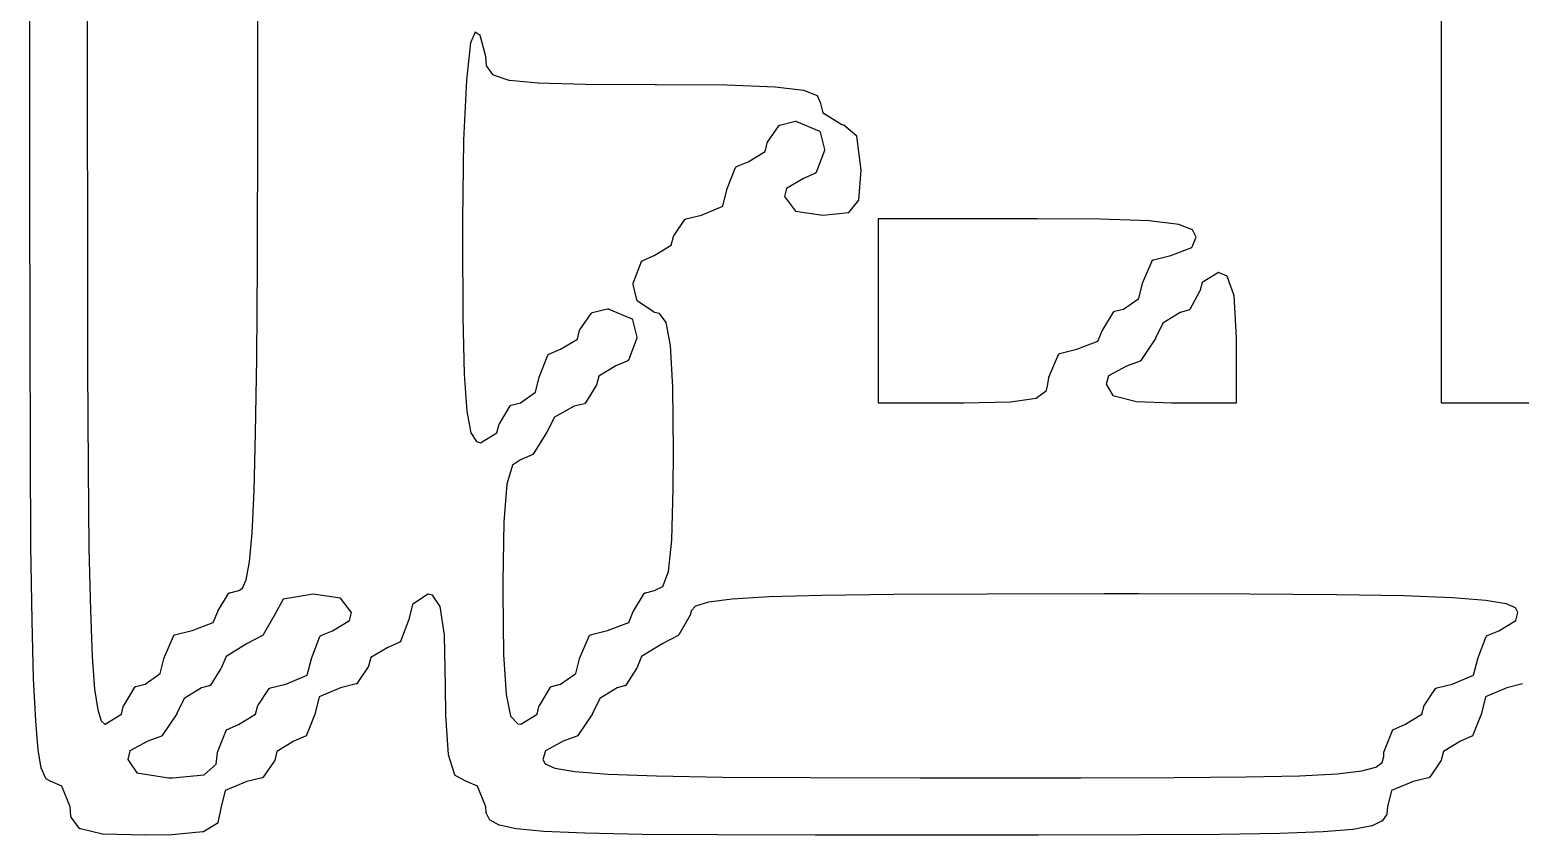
# Model space of a CAD drawing. Header units: millimetres. Extents: x 24 to 207, y 13 to 184.
# Drawn here: x 79.015 to 83.049, y 169.269 to 171.45 of the extents above; entities that cross this region are included whole.
import ezdxf

# ---------------------------------------------------------------- set-up
doc = ezdxf.new("R2010")
doc.units = ezdxf.units.MM
doc.header["$MEASUREMENT"] = 0
doc.layers.add('Silk', color=142, linetype='Continuous')

msp = doc.modelspace()

# ---------------------------------------------------------------- linework, layer by layer
at = {"layer": 'Silk', "linetype": 'Continuous'}
for p, q in [((79.015, 171.1242), (79.015, 172.8247)), ((82.835, 171.9588), (82.835, 170.4398)), ((79.171, 171.7691), (79.17, 171.3883)), ((79.632, 171.1326), (79.632, 171.5052)), ((80.208, 171.4143), (80.197, 171.3133)), ((80.22, 171.4434), (80.208, 171.4143)), ((80.234, 171.4341), (80.22, 171.4434)), ((80.249, 171.3774), (80.234, 171.4341)), ((79.17, 171.3883), (79.17, 171.3883)), ((79.17, 171.3883), (79.17, 171.2694)), ((80.251, 171.3532), (80.249, 171.3774)), ((80.251, 171.3527), (80.251, 171.3532)), ((80.251, 171.3523), (80.251, 171.3527)), ((80.252, 171.3519), (80.251, 171.3523)), ((80.252, 171.3515), (80.252, 171.3519)), ((80.252, 171.3511), (80.252, 171.3515)), ((80.252, 171.3507), (80.252, 171.3511)), ((80.268, 171.3284), (80.252, 171.3507)), ((80.268, 171.328), (80.268, 171.3284)), ((80.269, 171.3274), (80.268, 171.328)), ((80.269, 171.3273), (80.269, 171.3274)), ((80.269, 171.3272), (80.269, 171.3273)), ((80.27, 171.3269), (80.269, 171.3272)), ((80.27, 171.3266), (80.27, 171.3269)), ((80.312, 171.3125), (80.27, 171.3266)), ((80.197, 171.3133), (80.189, 171.1511)), ((80.313, 171.3123), (80.312, 171.3125)), ((80.312, 171.3125), (80.312, 171.3125)), ((80.391, 171.3046), (80.313, 171.3123)), ((80.392, 171.3046), (80.391, 171.3046)), ((80.391, 171.3046), (80.391, 171.3046)), ((80.519, 171.3013), (80.392, 171.3046)), ((80.707, 171.3007), (80.519, 171.3013)), ((80.519, 171.3013), (80.519, 171.3013)), ((80.519, 171.3013), (80.519, 171.3013)), ((80.711, 171.3007), (80.707, 171.3007)), ((80.707, 171.3007), (80.707, 171.3007)), ((80.707, 171.3007), (80.707, 171.3007)), ((80.902, 171.2993), (80.711, 171.3007)), ((81.032, 171.2945), (80.902, 171.2993)), ((81.11, 171.2851), (81.032, 171.2945)), ((81.147, 171.2704), (81.11, 171.2851)), ((79.17, 171.2694), (79.171, 170.8693)), ((81.156, 171.2496), (81.147, 171.2704)), ((81.162, 171.2246), (81.156, 171.2496)), ((81.163, 171.2245), (81.162, 171.2246)), ((81.163, 171.2242), (81.163, 171.2245)), ((81.163, 171.2237), (81.163, 171.2242)), ((81.163, 171.2231), (81.163, 171.2237)), ((81.163, 171.2229), (81.163, 171.2231)), ((81.163, 171.2227), (81.163, 171.2229)), ((81.164, 171.2223), (81.163, 171.2227)), ((81.164, 171.2218), (81.164, 171.2223)), ((81.165, 171.2217), (81.164, 171.2218)), ((81.165, 171.2216), (81.165, 171.2217)), ((81.213, 171.1925), (81.165, 171.2216)), ((81.012, 171.1452), (81.042, 171.1895)), ((81.042, 171.1897), (81.043, 171.1902)), ((81.042, 171.1896), (81.042, 171.1897)), ((81.042, 171.1895), (81.042, 171.1896)), ((81.043, 171.1909), (81.044, 171.1912)), ((81.043, 171.1908), (81.043, 171.1909)), ((81.043, 171.1902), (81.043, 171.1908)), ((81.043, 171.1908), (81.043, 171.1908)), ((81.044, 171.1912), (81.045, 171.1915)), ((81.045, 171.1916), (81.087, 171.2017)), ((81.045, 171.1915), (81.045, 171.1916)), ((81.045, 171.1915), (81.045, 171.1915)), ((81.087, 171.2017), (81.088, 171.2017)), ((81.088, 171.2017), (81.089, 171.2018)), ((81.089, 171.2018), (81.089, 171.2018)), ((81.089, 171.2018), (81.089, 171.2018)), ((81.089, 171.2018), (81.09, 171.2016)), ((81.09, 171.2016), (81.09, 171.2014)), ((81.09, 171.2014), (81.151, 171.1758)), ((81.151, 171.1758), (81.152, 171.1755)), ((81.152, 171.1755), (81.152, 171.1752)), ((81.152, 171.1752), (81.152, 171.175)), ((81.152, 171.175), (81.152, 171.1748)), ((81.152, 171.1748), (81.153, 171.1744)), ((81.153, 171.1744), (81.153, 171.174)), ((81.153, 171.174), (81.153, 171.1737)), ((81.153, 171.1737), (81.154, 171.1734)), ((81.154, 171.1734), (81.154, 171.1729)), ((81.154, 171.1729), (81.154, 171.1724)), ((81.154, 171.1724), (81.166, 171.1255)), ((81.213, 171.1924), (81.213, 171.1925)), ((81.214, 171.1922), (81.213, 171.1924)), ((81.214, 171.1921), (81.214, 171.1922)), ((81.214, 171.1919), (81.214, 171.1921)), ((81.215, 171.1919), (81.214, 171.1919)), ((81.215, 171.1918), (81.215, 171.1919)), ((81.218, 171.1917), (81.215, 171.1918)), ((81.253, 171.1612), (81.218, 171.1917)), ((79.015, 171.0054), (79.015, 171.1242)), ((79.631, 170.8884), (79.632, 171.1326)), ((80.189, 171.1511), (80.186, 170.9341)), ((81.005, 171.1202), (81.011, 171.1436)), ((81.011, 171.1444), (81.012, 171.1452)), ((81.011, 171.1436), (81.011, 171.1444)), ((81.011, 171.1436), (81.011, 171.1436)), ((81.011, 171.1436), (81.011, 171.1436)), ((81.012, 171.1452), (81.012, 171.1452)), ((81.012, 171.1452), (81.012, 171.1452)), ((81.166, 171.1224), (81.143, 171.0633)), ((81.166, 171.1255), (81.166, 171.1248)), ((81.166, 171.1248), (81.166, 171.1242)), ((81.166, 171.1242), (81.166, 171.1239)), ((81.166, 171.1239), (81.166, 171.1237)), ((81.166, 171.1237), (81.166, 171.1231)), ((81.166, 171.1231), (81.166, 171.1224)), ((81.265, 171.0697), (81.253, 171.1612)), ((80.928, 171.0791), (80.959, 171.0924)), ((80.959, 171.0924), (81.005, 171.1202)), ((80.902, 171.0172), (80.925, 171.0763)), ((80.925, 171.0768), (80.926, 171.0772)), ((80.925, 171.0765), (80.925, 171.0768)), ((80.925, 171.0763), (80.925, 171.0765)), ((80.926, 171.0781), (80.927, 171.0785)), ((80.926, 171.0779), (80.926, 171.0781)), ((80.926, 171.0778), (80.926, 171.0779)), ((80.926, 171.0772), (80.926, 171.0778)), ((80.927, 171.0785), (80.927, 171.0789)), ((80.927, 171.0789), (80.928, 171.0789)), ((80.928, 171.0789), (80.928, 171.0791)), ((81.109, 171.0472), (81.063, 171.0194)), ((81.14, 171.0605), (81.109, 171.0472)), ((81.141, 171.0607), (81.14, 171.0605)), ((81.142, 171.0615), (81.141, 171.0611)), ((81.141, 171.0611), (81.141, 171.0608)), ((81.141, 171.0608), (81.141, 171.0607)), ((81.143, 171.0629), (81.142, 171.0624)), ((81.142, 171.0624), (81.142, 171.0619)), ((81.142, 171.0619), (81.142, 171.0617)), ((81.142, 171.0617), (81.142, 171.0615)), ((81.143, 171.0633), (81.143, 171.0631)), ((81.143, 171.0631), (81.143, 171.0629)), ((81.259, 170.9878), (81.265, 171.0697)), ((79.016, 170.6245), (79.015, 171.0054)), ((79.015, 171.0054), (79.015, 171.0054)), ((80.891, 170.9721), (80.902, 171.0166)), ((80.902, 171.0169), (80.902, 171.0172)), ((80.902, 171.0166), (80.902, 171.0169)), ((81.063, 171.0194), (81.058, 170.9983)), ((80.833, 170.9476), (80.891, 170.9721)), ((81.058, 170.9983), (81.087, 170.9587)), ((81.232, 170.9547), (81.259, 170.9878)), ((80.186, 170.9341), (80.186, 170.9341)), ((80.186, 170.9341), (80.186, 170.8884)), ((80.758, 170.8912), (80.788, 170.9355)), ((80.788, 170.9357), (80.789, 170.9362)), ((80.788, 170.9356), (80.788, 170.9357)), ((80.788, 170.9355), (80.788, 170.9356)), ((80.789, 170.9369), (80.79, 170.9372)), ((80.789, 170.9368), (80.789, 170.9369)), ((80.789, 170.9362), (80.789, 170.9368)), ((80.789, 170.9368), (80.789, 170.9368)), ((80.79, 170.9372), (80.791, 170.9375)), ((80.791, 170.9376), (80.833, 170.9476)), ((80.791, 170.9375), (80.791, 170.9376)), ((80.791, 170.9375), (80.791, 170.9375)), ((81.087, 170.9587), (81.161, 170.9478)), ((81.161, 170.9478), (81.232, 170.9547)), ((81.742, 170.9378), (81.311, 170.9378)), ((81.311, 170.9378), (81.311, 170.4398)), ((81.913, 170.9367), (81.742, 170.9378)), ((82.045, 170.9321), (81.913, 170.9367)), ((82.125, 170.9227), (82.045, 170.9321)), ((82.162, 170.9079), (82.125, 170.9227)), ((79.631, 170.8168), (79.631, 170.8884)), ((79.631, 170.8884), (79.631, 170.8884)), ((80.186, 170.8884), (80.187, 170.6715)), ((80.751, 170.8662), (80.757, 170.8896)), ((80.757, 170.8904), (80.758, 170.8912)), ((80.757, 170.8896), (80.757, 170.8904)), ((80.757, 170.8896), (80.757, 170.8896)), ((80.757, 170.8896), (80.757, 170.8896)), ((80.758, 170.8912), (80.758, 170.8912)), ((80.758, 170.8912), (80.758, 170.8912)), ((82.16, 170.8605), (82.172, 170.8883)), ((82.172, 170.8883), (82.162, 170.9079)), ((79.171, 170.8693), (79.171, 170.536)), ((80.705, 170.8384), (80.751, 170.8662)), ((82.103, 170.8387), (82.16, 170.8605)), ((79.629, 170.5603), (79.631, 170.8168)), ((80.648, 170.7632), (80.671, 170.8223)), ((80.671, 170.8228), (80.672, 170.8232)), ((80.671, 170.8225), (80.671, 170.8228)), ((80.671, 170.8223), (80.671, 170.8225)), ((80.672, 170.8241), (80.673, 170.8245)), ((80.672, 170.8239), (80.672, 170.8241)), ((80.672, 170.8238), (80.672, 170.8239)), ((80.672, 170.8232), (80.672, 170.8238)), ((80.673, 170.8245), (80.673, 170.8249)), ((80.673, 170.8249), (80.674, 170.8249)), ((80.674, 170.8251), (80.705, 170.8384)), ((80.674, 170.8249), (80.674, 170.8251)), ((82.027, 170.7633), (82.053, 170.824)), ((82.053, 170.8249), (82.054, 170.8252)), ((82.053, 170.8244), (82.053, 170.8249)), ((82.053, 170.824), (82.053, 170.8244)), ((82.054, 170.8258), (82.055, 170.8262)), ((82.054, 170.8254), (82.054, 170.8258)), ((82.054, 170.8252), (82.054, 170.8254)), ((82.055, 170.8265), (82.056, 170.8266)), ((82.055, 170.8263), (82.055, 170.8265)), ((82.055, 170.8262), (82.055, 170.8263)), ((82.056, 170.8269), (82.103, 170.8387)), ((82.056, 170.8266), (82.056, 170.8269)), ((80.648, 170.7626), (80.648, 170.7632)), ((80.648, 170.762), (80.648, 170.7626)), ((80.648, 170.7617), (80.648, 170.762)), ((80.648, 170.7615), (80.648, 170.7617)), ((80.648, 170.7609), (80.648, 170.7615)), ((80.648, 170.7602), (80.648, 170.7609)), ((80.658, 170.7179), (80.648, 170.7602)), ((82.017, 170.7221), (82.027, 170.7625)), ((82.027, 170.7629), (82.027, 170.7633)), ((82.027, 170.7625), (82.027, 170.7629)), ((82.188, 170.7654), (82.182, 170.742)), ((82.232, 170.7921), (82.188, 170.7654)), ((82.256, 170.7823), (82.232, 170.7921)), ((82.275, 170.7293), (82.256, 170.7823)), ((81.975, 170.6934), (82.017, 170.7221)), ((82.181, 170.7408), (82.155, 170.6926)), ((82.182, 170.7414), (82.181, 170.7408)), ((82.182, 170.742), (82.182, 170.7414)), ((82.281, 170.6161), (82.275, 170.7293)), ((80.504, 170.6372), (80.534, 170.6815)), ((80.534, 170.6817), (80.535, 170.6822)), ((80.534, 170.6816), (80.534, 170.6817)), ((80.534, 170.6815), (80.534, 170.6816)), ((80.535, 170.6829), (80.536, 170.6832)), ((80.535, 170.6828), (80.535, 170.6829)), ((80.535, 170.6822), (80.535, 170.6828)), ((80.535, 170.6828), (80.535, 170.6828)), ((80.536, 170.6832), (80.537, 170.6835)), ((80.537, 170.6836), (80.579, 170.6937)), ((80.537, 170.6835), (80.537, 170.6836)), ((80.537, 170.6835), (80.537, 170.6835)), ((80.579, 170.6937), (80.58, 170.6937)), ((80.58, 170.6937), (80.581, 170.6938)), ((80.581, 170.6938), (80.581, 170.6938)), ((80.581, 170.6938), (80.581, 170.6938)), ((80.581, 170.6938), (80.582, 170.6936)), ((80.582, 170.6936), (80.582, 170.6934)), ((80.582, 170.6934), (80.643, 170.6678)), ((80.658, 170.7178), (80.658, 170.7179)), ((80.658, 170.7177), (80.658, 170.7178)), ((80.659, 170.717), (80.658, 170.7177)), ((80.659, 170.7163), (80.659, 170.717)), ((80.659, 170.7162), (80.659, 170.7163)), ((80.659, 170.7161), (80.659, 170.7162)), ((80.66, 170.7156), (80.659, 170.7161)), ((80.66, 170.715), (80.66, 170.7156)), ((80.66, 170.7149), (80.66, 170.715)), ((80.66, 170.715), (80.66, 170.715)), ((80.705, 170.6847), (80.66, 170.7149)), ((80.705, 170.6846), (80.705, 170.6847)), ((80.706, 170.6843), (80.705, 170.6846)), ((80.705, 170.6846), (80.705, 170.6846)), ((80.706, 170.684), (80.706, 170.6843)), ((80.706, 170.6839), (80.706, 170.684)), ((80.706, 170.684), (80.706, 170.684)), ((80.719, 170.6813), (80.706, 170.6839)), ((80.737, 170.657), (80.719, 170.6813)), ((81.919, 170.637), (81.948, 170.6851)), ((81.948, 170.6859), (81.949, 170.6864)), ((81.948, 170.6854), (81.948, 170.6859)), ((81.948, 170.6852), (81.948, 170.6854)), ((81.948, 170.6851), (81.948, 170.6852)), ((81.949, 170.6866), (81.95, 170.6869)), ((81.949, 170.6865), (81.949, 170.6866)), ((81.949, 170.6864), (81.949, 170.6865)), ((81.95, 170.6872), (81.951, 170.6873)), ((81.95, 170.6869), (81.95, 170.6872)), ((81.951, 170.6873), (81.975, 170.6934)), ((81.951, 170.6873), (81.951, 170.6873)), ((82.129, 170.6842), (82.082, 170.6549)), ((82.151, 170.6903), (82.129, 170.6842)), ((82.152, 170.6904), (82.151, 170.6903)), ((82.153, 170.691), (82.152, 170.6907)), ((82.152, 170.6907), (82.152, 170.6904)), ((82.152, 170.6904), (82.152, 170.6904)), ((82.154, 170.6918), (82.153, 170.6913)), ((82.153, 170.6913), (82.153, 170.6912)), ((82.153, 170.6912), (82.153, 170.691)), ((82.155, 170.6926), (82.154, 170.6925)), ((82.154, 170.6925), (82.154, 170.6922)), ((82.154, 170.6922), (82.154, 170.6918)), ((80.187, 170.6715), (80.191, 170.5172)), ((80.643, 170.6678), (80.644, 170.6675)), ((80.644, 170.6675), (80.644, 170.6672)), ((80.644, 170.6672), (80.644, 170.667)), ((80.644, 170.667), (80.644, 170.6668)), ((80.644, 170.6668), (80.645, 170.6664)), ((80.645, 170.6664), (80.645, 170.666)), ((80.645, 170.666), (80.645, 170.6657)), ((80.645, 170.6657), (80.646, 170.6654)), ((80.646, 170.6654), (80.646, 170.6649)), ((80.646, 170.6649), (80.646, 170.6644)), ((80.646, 170.6644), (80.658, 170.6175)), ((80.749, 170.5944), (80.737, 170.657)), ((82.082, 170.6549), (82.062, 170.6141)), ((79.017, 170.3088), (79.016, 170.6245)), ((79.016, 170.6245), (79.016, 170.6245)), ((79.016, 170.6245), (79.016, 170.6245)), ((80.451, 170.5844), (80.497, 170.6122)), ((80.497, 170.6122), (80.503, 170.6356)), ((80.503, 170.6364), (80.504, 170.6372)), ((80.503, 170.6356), (80.503, 170.6364)), ((80.503, 170.6356), (80.503, 170.6356)), ((80.503, 170.6356), (80.503, 170.6356)), ((80.504, 170.6372), (80.504, 170.6372)), ((80.504, 170.6372), (80.504, 170.6372)), ((80.658, 170.6144), (80.635, 170.5553)), ((80.658, 170.6175), (80.658, 170.6168)), ((80.658, 170.6168), (80.658, 170.6162)), ((80.658, 170.6162), (80.658, 170.6159)), ((80.658, 170.6159), (80.658, 170.6157)), ((80.658, 170.6157), (80.658, 170.6151)), ((80.658, 170.6151), (80.658, 170.6144)), ((81.849, 170.5847), (81.906, 170.6066)), ((81.906, 170.6066), (81.918, 170.6363)), ((81.918, 170.6363), (81.919, 170.6366)), ((81.919, 170.6366), (81.919, 170.637)), ((82.062, 170.6134), (82.022, 170.5544)), ((82.062, 170.6141), (82.062, 170.6138)), ((82.062, 170.6138), (82.062, 170.6134)), ((82.281, 170.4398), (82.281, 170.6161)), ((79.626, 170.3569), (79.629, 170.5602)), ((79.629, 170.5602), (79.629, 170.5603)), ((80.394, 170.5092), (80.417, 170.5683)), ((80.417, 170.5688), (80.418, 170.5692)), ((80.417, 170.5685), (80.417, 170.5688)), ((80.417, 170.5683), (80.417, 170.5685)), ((80.418, 170.5701), (80.419, 170.5705)), ((80.418, 170.5699), (80.418, 170.5701)), ((80.418, 170.5698), (80.418, 170.5699)), ((80.418, 170.5692), (80.418, 170.5698)), ((80.419, 170.5705), (80.419, 170.5709)), ((80.419, 170.5709), (80.42, 170.5709)), ((80.42, 170.5711), (80.451, 170.5844)), ((80.42, 170.5709), (80.42, 170.5711)), ((80.755, 170.4816), (80.749, 170.5944)), ((81.773, 170.5093), (81.799, 170.57)), ((81.799, 170.5709), (81.8, 170.5712)), ((81.799, 170.5704), (81.799, 170.5709)), ((81.799, 170.57), (81.799, 170.5704)), ((81.8, 170.5718), (81.801, 170.5722)), ((81.8, 170.5714), (81.8, 170.5718)), ((81.8, 170.5712), (81.8, 170.5714)), ((81.801, 170.5725), (81.802, 170.5726)), ((81.801, 170.5723), (81.801, 170.5725)), ((81.801, 170.5722), (81.801, 170.5723)), ((81.802, 170.5729), (81.849, 170.5847)), ((81.802, 170.5726), (81.802, 170.5729)), ((79.171, 170.536), (79.173, 170.2635)), ((80.601, 170.5392), (80.555, 170.5114)), ((80.632, 170.5525), (80.601, 170.5392)), ((80.633, 170.5527), (80.632, 170.5525)), ((80.634, 170.5535), (80.633, 170.5531)), ((80.633, 170.5531), (80.633, 170.5528)), ((80.633, 170.5528), (80.633, 170.5527)), ((80.635, 170.5549), (80.634, 170.5544)), ((80.634, 170.5544), (80.634, 170.5539)), ((80.634, 170.5539), (80.634, 170.5537)), ((80.634, 170.5537), (80.634, 170.5535)), ((80.635, 170.5553), (80.635, 170.5551)), ((80.635, 170.5551), (80.635, 170.5549)), ((81.983, 170.5391), (81.935, 170.5127)), ((82.02, 170.5525), (81.983, 170.5391)), ((82.021, 170.5532), (82.02, 170.5529)), ((82.02, 170.5529), (82.02, 170.5525)), ((82.022, 170.5539), (82.021, 170.5534)), ((82.021, 170.5534), (82.021, 170.5533)), ((82.021, 170.5533), (82.021, 170.5532)), ((82.022, 170.5544), (82.022, 170.5539)), ((80.191, 170.5172), (80.198, 170.4159)), ((80.384, 170.4681), (80.394, 170.5085)), ((80.394, 170.5088), (80.394, 170.5092)), ((80.394, 170.5085), (80.394, 170.5088)), ((80.548, 170.4866), (80.519, 170.4393)), ((80.549, 170.4873), (80.548, 170.4866)), ((80.555, 170.5114), (80.549, 170.488)), ((80.549, 170.488), (80.549, 170.4873)), ((80.757, 170.3078), (80.755, 170.4816)), ((81.767, 170.4728), (81.77, 170.4901)), ((81.77, 170.4901), (81.773, 170.5082)), ((81.773, 170.5088), (81.773, 170.5093)), ((81.773, 170.5082), (81.773, 170.5088)), ((81.935, 170.5127), (81.928, 170.4899)), ((81.928, 170.4899), (81.946, 170.4593)), ((80.318, 170.4333), (80.343, 170.4394)), ((80.343, 170.4394), (80.384, 170.4681)), ((80.516, 170.4371), (80.488, 170.4301)), ((80.517, 170.4375), (80.516, 170.4372)), ((80.516, 170.4372), (80.516, 170.4372)), ((80.516, 170.4372), (80.516, 170.4371)), ((80.518, 170.4378), (80.517, 170.4375)), ((80.519, 170.439), (80.518, 170.4385)), ((80.518, 170.4385), (80.518, 170.438)), ((80.518, 170.438), (80.518, 170.4379)), ((80.518, 170.4379), (80.518, 170.4378)), ((80.519, 170.4393), (80.519, 170.4392)), ((80.519, 170.4392), (80.519, 170.439)), ((81.311, 170.4398), (81.542, 170.4398)), ((81.542, 170.4398), (81.669, 170.4421)), ((81.669, 170.4421), (81.739, 170.4519)), ((81.739, 170.4519), (81.767, 170.4728)), ((81.946, 170.4593), (82.01, 170.4433)), ((82.01, 170.4433), (82.105, 170.4398)), ((82.105, 170.4398), (82.281, 170.4398)), ((82.835, 170.4398), (83.338, 170.4398)), ((80.198, 170.4159), (80.209, 170.3582)), ((80.286, 170.383), (80.315, 170.4311)), ((80.315, 170.4314), (80.316, 170.4319)), ((80.315, 170.4312), (80.315, 170.4314)), ((80.315, 170.4311), (80.315, 170.4312)), ((80.316, 170.4326), (80.317, 170.4329)), ((80.316, 170.4325), (80.316, 170.4326)), ((80.316, 170.4324), (80.316, 170.4325)), ((80.316, 170.4319), (80.316, 170.4324)), ((80.317, 170.4329), (80.318, 170.4332)), ((80.318, 170.4332), (80.318, 170.4333)), ((80.318, 170.4333), (80.318, 170.4333)), ((80.435, 170.4007), (80.414, 170.3599)), ((80.488, 170.4301), (80.435, 170.4007)), ((79.622, 170.2011), (79.626, 170.3569)), ((80.209, 170.3582), (80.224, 170.3344)), ((80.235, 170.3314), (80.279, 170.3582)), ((80.279, 170.3582), (80.285, 170.3816)), ((80.285, 170.3816), (80.286, 170.3823)), ((80.286, 170.3823), (80.286, 170.383)), ((80.414, 170.3596), (80.377, 170.3006)), ((80.414, 170.3599), (80.414, 170.3598)), ((80.414, 170.3598), (80.414, 170.3596)), ((80.224, 170.3344), (80.235, 170.3314)), ((79.017, 170.3087), (79.017, 170.3088)), ((79.017, 170.3088), (79.017, 170.3088)), ((79.018, 170.0521), (79.017, 170.3087)), ((80.343, 170.2852), (80.321, 170.271)), ((80.375, 170.2987), (80.343, 170.2852)), ((80.376, 170.299), (80.375, 170.2987)), ((80.377, 170.3001), (80.376, 170.2996)), ((80.376, 170.2996), (80.376, 170.2995)), ((80.376, 170.2995), (80.376, 170.2993)), ((80.376, 170.2993), (80.376, 170.299)), ((80.377, 170.3006), (80.377, 170.3001)), ((80.756, 170.2075), (80.757, 170.3078)), ((79.173, 170.2635), (79.173, 170.2635)), ((79.173, 170.2635), (79.175, 170.0459)), ((80.321, 170.271), (80.306, 170.2195)), ((79.617, 170.0869), (79.622, 170.2011)), ((80.306, 170.2195), (80.298, 170.1171)), ((80.753, 170.0674), (80.756, 170.2075)), ((80.298, 170.1171), (80.295, 169.9543)), ((79.61, 170.0085), (79.617, 170.0869)), ((79.021, 169.8488), (79.018, 170.0521)), ((79.018, 170.0521), (79.018, 170.0521)), ((79.018, 170.0521), (79.018, 170.0521)), ((79.175, 170.0459), (79.179, 169.8774)), ((80.744, 169.9825), (80.753, 170.0674)), ((79.601, 169.9603), (79.61, 170.0085)), ((79.591, 169.9374), (79.601, 169.9603)), ((80.295, 169.9543), (80.295, 169.9269)), ((80.728, 169.9422), (80.744, 169.9825)), ((79.524, 169.875), (79.553, 169.9231)), ((79.553, 169.9234), (79.554, 169.9239)), ((79.553, 169.9232), (79.553, 169.9234)), ((79.553, 169.9231), (79.553, 169.9232)), ((79.554, 169.9246), (79.555, 169.9249)), ((79.554, 169.9245), (79.554, 169.9246)), ((79.554, 169.9244), (79.554, 169.9245)), ((79.554, 169.9239), (79.554, 169.9244)), ((79.555, 169.9249), (79.556, 169.9252)), ((79.556, 169.9253), (79.581, 169.9315)), ((79.556, 169.9252), (79.556, 169.9253)), ((79.556, 169.9253), (79.556, 169.9253)), ((79.581, 169.9315), (79.591, 169.9374)), ((79.782, 169.9217), (79.701, 169.9075)), ((79.856, 169.9109), (79.782, 169.9217)), ((80.092, 169.9215), (80.051, 169.8935)), ((80.105, 169.9186), (80.092, 169.9215)), ((80.126, 169.8879), (80.105, 169.9186)), ((80.295, 169.9269), (80.297, 169.7578)), ((80.649, 169.875), (80.678, 169.9231)), ((80.678, 169.9239), (80.679, 169.9244)), ((80.678, 169.9234), (80.678, 169.9239)), ((80.678, 169.9232), (80.678, 169.9234)), ((80.678, 169.9231), (80.678, 169.9232)), ((80.679, 169.9246), (80.68, 169.9249)), ((80.679, 169.9245), (80.679, 169.9246)), ((80.679, 169.9244), (80.679, 169.9245)), ((80.68, 169.9252), (80.681, 169.9253)), ((80.68, 169.9249), (80.68, 169.9252)), ((80.681, 169.9253), (80.706, 169.9315)), ((80.681, 169.9253), (80.681, 169.9253)), ((80.706, 169.9315), (80.728, 169.9422)), ((81.016, 169.9138), (80.916, 169.9077)), ((81.159, 169.9178), (81.016, 169.9138)), ((81.354, 169.9203), (81.159, 169.9178)), ((81.606, 169.9215), (81.354, 169.9203)), ((81.354, 169.9203), (81.354, 169.9203)), ((81.923, 169.9218), (81.606, 169.9215)), ((82.015, 169.9218), (81.923, 169.9218)), ((82.316, 169.9212), (82.015, 169.9218)), ((82.553, 169.9195), (82.316, 169.9212)), ((82.734, 169.9164), (82.553, 169.9195)), ((82.553, 169.9195), (82.553, 169.9195)), ((82.866, 169.9115), (82.734, 169.9164)), ((79.179, 169.8774), (79.184, 169.7521)), ((79.511, 169.8446), (79.524, 169.8743)), ((79.524, 169.8746), (79.524, 169.875)), ((79.524, 169.8743), (79.524, 169.8746)), ((79.701, 169.9075), (79.678, 169.8666)), ((79.886, 169.8713), (79.856, 169.9109)), ((80.051, 169.8935), (80.041, 169.8531)), ((80.137, 169.8104), (80.126, 169.8879)), ((80.636, 169.8446), (80.648, 169.8743)), ((80.648, 169.8743), (80.649, 169.8746)), ((80.649, 169.8746), (80.649, 169.875)), ((80.805, 169.876), (80.803, 169.8681)), ((80.817, 169.8885), (80.805, 169.876)), ((80.852, 169.8993), (80.817, 169.8885)), ((80.916, 169.9077), (80.852, 169.8993)), ((82.956, 169.9046), (82.866, 169.9115)), ((83.011, 169.8953), (82.956, 169.9046)), ((83.036, 169.884), (83.011, 169.8953)), ((83.043, 169.8718), (83.036, 169.884)), ((83.037, 169.8502), (83.043, 169.8718)), ((79.021, 169.8487), (79.021, 169.8488)), ((79.021, 169.8488), (79.021, 169.8488)), ((79.025, 169.6928), (79.021, 169.8487)), ((79.454, 169.8227), (79.511, 169.8446)), ((79.678, 169.8666), (79.647, 169.8116)), ((79.678, 169.8666), (79.678, 169.8666)), ((79.834, 169.8224), (79.88, 169.8502)), ((79.88, 169.8502), (79.886, 169.8713)), ((80.041, 169.8524), (80.018, 169.7933)), ((80.041, 169.8531), (80.041, 169.8528)), ((80.041, 169.8528), (80.041, 169.8524)), ((80.579, 169.8227), (80.636, 169.8446)), ((80.803, 169.8666), (80.772, 169.8116)), ((80.803, 169.8681), (80.803, 169.8673)), ((80.803, 169.8673), (80.803, 169.8666)), ((82.991, 169.8224), (83.037, 169.8502)), ((79.378, 169.7473), (79.404, 169.808)), ((79.404, 169.8084), (79.405, 169.8089)), ((79.404, 169.808), (79.404, 169.8084)), ((79.405, 169.8098), (79.406, 169.8102)), ((79.405, 169.8094), (79.405, 169.8098)), ((79.405, 169.8092), (79.405, 169.8094)), ((79.405, 169.8089), (79.405, 169.8092)), ((79.406, 169.8105), (79.407, 169.8106)), ((79.406, 169.8103), (79.406, 169.8105)), ((79.406, 169.8102), (79.406, 169.8103)), ((79.407, 169.8109), (79.454, 169.8227)), ((79.407, 169.8106), (79.407, 169.8109)), ((79.645, 169.8096), (79.603, 169.7878)), ((79.646, 169.8099), (79.645, 169.8096)), ((79.647, 169.8106), (79.646, 169.8104)), ((79.646, 169.8104), (79.646, 169.8102)), ((79.646, 169.8102), (79.646, 169.8099)), ((79.647, 169.8116), (79.647, 169.8111)), ((79.647, 169.8111), (79.647, 169.8106)), ((79.777, 169.7472), (79.8, 169.8063)), ((79.8, 169.8068), (79.801, 169.8072)), ((79.8, 169.8065), (79.8, 169.8068)), ((79.8, 169.8063), (79.8, 169.8065)), ((79.801, 169.8081), (79.802, 169.8085)), ((79.801, 169.8079), (79.801, 169.8081)), ((79.801, 169.8078), (79.801, 169.8079)), ((79.801, 169.8072), (79.801, 169.8078)), ((79.802, 169.8085), (79.802, 169.8089)), ((79.802, 169.8089), (79.803, 169.8089)), ((79.803, 169.8091), (79.834, 169.8224)), ((79.803, 169.8089), (79.803, 169.8091)), ((80.017, 169.7915), (80.016, 169.7911)), ((80.018, 169.7924), (80.017, 169.7919)), ((80.017, 169.7919), (80.017, 169.7917)), ((80.017, 169.7917), (80.017, 169.7915)), ((80.018, 169.7933), (80.018, 169.7931)), ((80.018, 169.7931), (80.018, 169.7929)), ((80.018, 169.7929), (80.018, 169.7924)), ((80.14, 169.6728), (80.137, 169.8104)), ((80.503, 169.7473), (80.529, 169.808)), ((80.529, 169.8089), (80.53, 169.8092)), ((80.529, 169.8084), (80.529, 169.8089)), ((80.529, 169.808), (80.529, 169.8084)), ((80.53, 169.8098), (80.531, 169.8102)), ((80.53, 169.8094), (80.53, 169.8098)), ((80.53, 169.8092), (80.53, 169.8094)), ((80.531, 169.8105), (80.532, 169.8106)), ((80.531, 169.8103), (80.531, 169.8105)), ((80.531, 169.8102), (80.531, 169.8103)), ((80.532, 169.8109), (80.579, 169.8227)), ((80.532, 169.8106), (80.532, 169.8109)), ((80.77, 169.8096), (80.728, 169.7878)), ((80.771, 169.8102), (80.77, 169.8099)), ((80.77, 169.8099), (80.77, 169.8096)), ((80.772, 169.8111), (80.771, 169.8106)), ((80.771, 169.8106), (80.771, 169.8104)), ((80.771, 169.8104), (80.771, 169.8102)), ((80.772, 169.8116), (80.772, 169.8111)), ((82.934, 169.7472), (82.957, 169.8063)), ((82.957, 169.8068), (82.958, 169.8072)), ((82.957, 169.8065), (82.957, 169.8068)), ((82.957, 169.8063), (82.957, 169.8065)), ((82.958, 169.8081), (82.959, 169.8085)), ((82.958, 169.8079), (82.958, 169.8081)), ((82.958, 169.8078), (82.958, 169.8079)), ((82.958, 169.8072), (82.958, 169.8078)), ((82.959, 169.8085), (82.959, 169.8089)), ((82.959, 169.8089), (82.96, 169.8089)), ((82.96, 169.8091), (82.991, 169.8224)), ((82.96, 169.8089), (82.96, 169.8091)), ((79.184, 169.7521), (79.19, 169.6643)), ((79.546, 169.7523), (79.533, 169.7211)), ((79.603, 169.7878), (79.546, 169.7523)), ((79.984, 169.7772), (79.938, 169.7494)), ((80.015, 169.7905), (79.984, 169.7772)), ((80.016, 169.7907), (80.015, 169.7905)), ((80.016, 169.7911), (80.016, 169.7908)), ((80.016, 169.7908), (80.016, 169.7907)), ((80.297, 169.7578), (80.304, 169.6497)), ((80.671, 169.7523), (80.658, 169.7211)), ((80.728, 169.7878), (80.671, 169.7523)), ((79.368, 169.7061), (79.378, 169.7465)), ((79.378, 169.7469), (79.378, 169.7473)), ((79.378, 169.7465), (79.378, 169.7469)), ((79.532, 169.7203), (79.504, 169.675)), ((79.533, 169.7207), (79.532, 169.7203)), ((79.533, 169.7211), (79.533, 169.7207)), ((79.766, 169.7021), (79.777, 169.7466)), ((79.777, 169.7469), (79.777, 169.7472)), ((79.777, 169.7466), (79.777, 169.7469)), ((79.931, 169.7244), (79.901, 169.6801)), ((79.932, 169.7252), (79.931, 169.7244)), ((79.931, 169.7244), (79.931, 169.7244)), ((79.931, 169.7244), (79.931, 169.7244)), ((79.938, 169.7494), (79.932, 169.726)), ((79.932, 169.726), (79.932, 169.726)), ((79.932, 169.726), (79.932, 169.726)), ((79.932, 169.726), (79.932, 169.7252)), ((80.493, 169.7061), (80.503, 169.7465)), ((80.503, 169.7469), (80.503, 169.7473)), ((80.503, 169.7465), (80.503, 169.7469)), ((80.657, 169.7203), (80.628, 169.675)), ((80.658, 169.7211), (80.657, 169.7207)), ((80.657, 169.7207), (80.657, 169.7203)), ((82.923, 169.7021), (82.934, 169.7466)), ((82.934, 169.7469), (82.934, 169.7472)), ((82.934, 169.7466), (82.934, 169.7469)), ((79.025, 169.6927), (79.025, 169.6928)), ((79.025, 169.6928), (79.025, 169.6928)), ((79.031, 169.5784), (79.025, 169.6927)), ((79.3, 169.6706), (79.301, 169.6709)), ((79.3, 169.6705), (79.3, 169.6706)), ((79.3, 169.6704), (79.3, 169.6705)), ((79.3, 169.6699), (79.3, 169.6704)), ((79.301, 169.6709), (79.302, 169.6712)), ((79.302, 169.6713), (79.327, 169.6774)), ((79.302, 169.6712), (79.302, 169.6713)), ((79.302, 169.6713), (79.302, 169.6713)), ((79.327, 169.6774), (79.368, 169.7061)), ((79.5, 169.6728), (79.48, 169.6681)), ((79.501, 169.6728), (79.5, 169.6728)), ((79.502, 169.6734), (79.501, 169.6732)), ((79.501, 169.6732), (79.501, 169.6729)), ((79.501, 169.6729), (79.501, 169.6728)), ((79.503, 169.6742), (79.502, 169.6737)), ((79.502, 169.6737), (79.502, 169.6736)), ((79.502, 169.6736), (79.502, 169.6734)), ((79.504, 169.675), (79.503, 169.6748)), ((79.503, 169.6748), (79.503, 169.6746)), ((79.503, 169.6746), (79.503, 169.6742)), ((79.666, 169.6676), (79.708, 169.6776)), ((79.708, 169.6776), (79.766, 169.7021)), ((79.898, 169.6781), (79.856, 169.668)), ((79.899, 169.6784), (79.898, 169.6781)), ((79.898, 169.6781), (79.898, 169.6781)), ((79.898, 169.6781), (79.898, 169.6781)), ((79.9, 169.6787), (79.899, 169.6784)), ((79.901, 169.6794), (79.9, 169.6789)), ((79.9, 169.6789), (79.9, 169.6788)), ((79.9, 169.6788), (79.9, 169.6787)), ((79.901, 169.6801), (79.901, 169.68)), ((79.901, 169.68), (79.901, 169.6799)), ((79.901, 169.6799), (79.901, 169.6794)), ((80.141, 169.5932), (80.14, 169.6728)), ((80.424, 169.6699), (80.425, 169.6704)), ((80.425, 169.6706), (80.426, 169.6709)), ((80.425, 169.6705), (80.425, 169.6706)), ((80.425, 169.6704), (80.425, 169.6705)), ((80.426, 169.6712), (80.427, 169.6713)), ((80.426, 169.6709), (80.426, 169.6712)), ((80.427, 169.6713), (80.451, 169.6774)), ((80.427, 169.6713), (80.427, 169.6713)), ((80.451, 169.6774), (80.493, 169.7061)), ((80.625, 169.6728), (80.605, 169.6681)), ((80.626, 169.6728), (80.625, 169.6728)), ((80.627, 169.6734), (80.626, 169.6732)), ((80.626, 169.6732), (80.626, 169.6729)), ((80.626, 169.6729), (80.626, 169.6728)), ((80.628, 169.6742), (80.627, 169.6737)), ((80.627, 169.6737), (80.627, 169.6736)), ((80.627, 169.6736), (80.627, 169.6734)), ((80.628, 169.675), (80.628, 169.6748)), ((80.628, 169.6748), (80.628, 169.6746)), ((80.628, 169.6746), (80.628, 169.6742)), ((82.823, 169.6676), (82.865, 169.6776)), ((82.865, 169.6776), (82.923, 169.7021)), ((83.055, 169.6781), (83.013, 169.668)), ((79.19, 169.6643), (79.199, 169.6082)), ((79.27, 169.621), (79.299, 169.6691)), ((79.299, 169.6694), (79.3, 169.6699)), ((79.299, 169.6692), (79.299, 169.6694)), ((79.299, 169.6691), (79.299, 169.6692)), ((79.433, 169.6389), (79.413, 169.5981)), ((79.48, 169.6681), (79.433, 169.6389)), ((79.633, 169.6212), (79.663, 169.6655)), ((79.663, 169.6657), (79.664, 169.6662)), ((79.663, 169.6656), (79.663, 169.6657)), ((79.663, 169.6655), (79.663, 169.6656)), ((79.664, 169.6668), (79.665, 169.6669)), ((79.664, 169.6662), (79.664, 169.6668)), ((79.664, 169.6668), (79.664, 169.6668)), ((79.665, 169.6672), (79.666, 169.6675)), ((79.665, 169.6669), (79.665, 169.6672)), ((79.666, 169.6675), (79.666, 169.6676)), ((79.666, 169.6675), (79.666, 169.6675)), ((79.798, 169.6435), (79.787, 169.599)), ((79.856, 169.668), (79.798, 169.6435)), ((80.304, 169.6497), (80.316, 169.5914)), ((80.395, 169.621), (80.424, 169.6691)), ((80.424, 169.6694), (80.424, 169.6699)), ((80.424, 169.6692), (80.424, 169.6694)), ((80.424, 169.6691), (80.424, 169.6692)), ((80.558, 169.6389), (80.538, 169.5981)), ((80.605, 169.6681), (80.558, 169.6389)), ((82.79, 169.6212), (82.82, 169.6655)), ((82.82, 169.6657), (82.821, 169.6662)), ((82.82, 169.6656), (82.82, 169.6657)), ((82.82, 169.6655), (82.82, 169.6656)), ((82.821, 169.6669), (82.822, 169.6672)), ((82.821, 169.6668), (82.821, 169.6669)), ((82.821, 169.6662), (82.821, 169.6668)), ((82.821, 169.6668), (82.821, 169.6668)), ((82.822, 169.6672), (82.823, 169.6675)), ((82.823, 169.6675), (82.823, 169.6676)), ((82.823, 169.6675), (82.823, 169.6675)), ((82.955, 169.6435), (82.944, 169.599)), ((83.013, 169.668), (82.955, 169.6435)), ((79.199, 169.6082), (79.208, 169.5787)), ((79.219, 169.5691), (79.263, 169.5962)), ((79.263, 169.5962), (79.269, 169.6196)), ((79.269, 169.6196), (79.27, 169.6203)), ((79.27, 169.6203), (79.27, 169.621)), ((79.413, 169.5974), (79.373, 169.5384)), ((79.413, 169.5981), (79.413, 169.5978)), ((79.413, 169.5978), (79.413, 169.5974)), ((79.58, 169.5684), (79.626, 169.5962)), ((79.626, 169.5962), (79.632, 169.6196)), ((79.632, 169.6196), (79.633, 169.6204)), ((79.632, 169.6196), (79.632, 169.6196)), ((79.632, 169.6196), (79.632, 169.6196)), ((79.633, 169.6204), (79.633, 169.6212)), ((79.633, 169.6212), (79.633, 169.6212)), ((79.633, 169.6212), (79.633, 169.6212)), ((79.787, 169.5984), (79.764, 169.5393)), ((79.787, 169.599), (79.787, 169.5987)), ((79.787, 169.5987), (79.787, 169.5984)), ((80.141, 169.5931), (80.141, 169.5932)), ((80.141, 169.593), (80.141, 169.5931)), ((80.148, 169.4871), (80.141, 169.593)), ((80.316, 169.5914), (80.336, 169.5704)), ((80.344, 169.5692), (80.388, 169.5962)), ((80.388, 169.5962), (80.394, 169.6196)), ((80.394, 169.6203), (80.395, 169.621)), ((80.394, 169.6196), (80.394, 169.6203)), ((80.538, 169.5974), (80.498, 169.5384)), ((80.538, 169.5981), (80.538, 169.5978)), ((80.538, 169.5978), (80.538, 169.5974)), ((82.737, 169.5684), (82.783, 169.5962)), ((82.783, 169.5962), (82.789, 169.6196)), ((82.789, 169.6204), (82.79, 169.6212)), ((82.789, 169.6196), (82.789, 169.6204)), ((82.789, 169.6196), (82.789, 169.6196)), ((82.789, 169.6196), (82.789, 169.6196)), ((82.79, 169.6212), (82.79, 169.6212)), ((82.79, 169.6212), (82.79, 169.6212)), ((82.944, 169.5984), (82.921, 169.5393)), ((82.944, 169.599), (82.944, 169.5987)), ((82.944, 169.5987), (82.944, 169.5984)), ((79.031, 169.5783), (79.031, 169.5784)), ((79.031, 169.5782), (79.031, 169.5783)), ((79.038, 169.4994), (79.031, 169.5782)), ((79.208, 169.5787), (79.218, 169.5692)), ((79.218, 169.5692), (79.219, 169.5691)), ((79.523, 169.4932), (79.546, 169.5523)), ((79.546, 169.5528), (79.547, 169.5532)), ((79.546, 169.5525), (79.546, 169.5528)), ((79.546, 169.5523), (79.546, 169.5525)), ((79.547, 169.5541), (79.548, 169.5545)), ((79.547, 169.5539), (79.547, 169.5541)), ((79.547, 169.5538), (79.547, 169.5539)), ((79.547, 169.5532), (79.547, 169.5538)), ((79.548, 169.5545), (79.548, 169.5549)), ((79.548, 169.5549), (79.549, 169.5549)), ((79.549, 169.5551), (79.58, 169.5684)), ((79.549, 169.5549), (79.549, 169.5551)), ((80.336, 169.5704), (80.344, 169.5692)), ((82.68, 169.4932), (82.703, 169.5523)), ((82.703, 169.5528), (82.704, 169.5532)), ((82.703, 169.5525), (82.703, 169.5528)), ((82.703, 169.5523), (82.703, 169.5525)), ((82.704, 169.5541), (82.705, 169.5545)), ((82.704, 169.5539), (82.704, 169.5541)), ((82.704, 169.5538), (82.704, 169.5539)), ((82.704, 169.5532), (82.704, 169.5538)), ((82.705, 169.5545), (82.705, 169.5549)), ((82.705, 169.5549), (82.706, 169.5549)), ((82.706, 169.5551), (82.737, 169.5684)), ((82.706, 169.5549), (82.706, 169.5551)), ((79.334, 169.5231), (79.286, 169.4967)), ((79.371, 169.5365), (79.334, 169.5231)), ((79.372, 169.5372), (79.371, 169.5369)), ((79.371, 169.5369), (79.371, 169.5365)), ((79.373, 169.5379), (79.372, 169.5374)), ((79.372, 169.5374), (79.372, 169.5373)), ((79.372, 169.5373), (79.372, 169.5372)), ((79.373, 169.5384), (79.373, 169.5379)), ((79.73, 169.5232), (79.684, 169.4954)), ((79.761, 169.5365), (79.73, 169.5232)), ((79.762, 169.5367), (79.761, 169.5365)), ((79.763, 169.5375), (79.762, 169.5371)), ((79.762, 169.5371), (79.762, 169.5368)), ((79.762, 169.5368), (79.762, 169.5367)), ((79.764, 169.5384), (79.763, 169.5379)), ((79.763, 169.5379), (79.763, 169.5377)), ((79.763, 169.5377), (79.763, 169.5375)), ((79.764, 169.5393), (79.764, 169.5391)), ((79.764, 169.5391), (79.764, 169.5389)), ((79.764, 169.5389), (79.764, 169.5384)), ((80.459, 169.5231), (80.411, 169.4967)), ((80.496, 169.5365), (80.459, 169.5231)), ((80.497, 169.5372), (80.496, 169.5369)), ((80.496, 169.5369), (80.496, 169.5365)), ((80.498, 169.5379), (80.497, 169.5374)), ((80.497, 169.5374), (80.497, 169.5373)), ((80.497, 169.5373), (80.497, 169.5372)), ((80.498, 169.5384), (80.498, 169.5379)), ((82.887, 169.5232), (82.841, 169.4954)), ((82.918, 169.5365), (82.887, 169.5232)), ((82.919, 169.5367), (82.918, 169.5365)), ((82.92, 169.5375), (82.919, 169.5371)), ((82.919, 169.5371), (82.919, 169.5368)), ((82.919, 169.5368), (82.919, 169.5367)), ((82.921, 169.5389), (82.92, 169.5384)), ((82.92, 169.5384), (82.92, 169.5379)), ((82.92, 169.5379), (82.92, 169.5377)), ((82.92, 169.5377), (82.92, 169.5375)), ((82.921, 169.5393), (82.921, 169.5391)), ((82.921, 169.5391), (82.921, 169.5389)), ((79.038, 169.4992), (79.038, 169.4994)), ((79.038, 169.499), (79.038, 169.4992)), ((79.042, 169.4724), (79.038, 169.499)), ((79.046, 169.45), (79.042, 169.4724)), ((79.286, 169.4967), (79.28, 169.4741)), ((79.28, 169.4741), (79.305, 169.4376)), ((79.519, 169.4611), (79.523, 169.492)), ((79.523, 169.4926), (79.523, 169.4932)), ((79.523, 169.492), (79.523, 169.4926)), ((79.677, 169.4704), (79.647, 169.4261)), ((79.678, 169.4712), (79.677, 169.4704)), ((79.677, 169.4704), (79.677, 169.4704)), ((79.677, 169.4704), (79.677, 169.4704)), ((79.684, 169.4954), (79.678, 169.472)), ((79.678, 169.472), (79.678, 169.472)), ((79.678, 169.472), (79.678, 169.472)), ((79.678, 169.472), (79.678, 169.4712)), ((80.148, 169.4865), (80.148, 169.4871)), ((80.148, 169.486), (80.148, 169.4865)), ((80.153, 169.4717), (80.148, 169.486)), ((80.165, 169.4322), (80.153, 169.4717)), ((80.153, 169.4717), (80.153, 169.4717)), ((80.411, 169.4967), (80.404, 169.4738)), ((80.404, 169.4738), (80.41, 169.4618)), ((82.675, 169.4655), (82.68, 169.4814)), ((82.68, 169.4924), (82.68, 169.4932)), ((82.68, 169.4916), (82.68, 169.4924)), ((82.68, 169.4814), (82.68, 169.4916)), ((82.834, 169.4704), (82.804, 169.4261)), ((82.835, 169.4712), (82.834, 169.4704)), ((82.834, 169.4704), (82.834, 169.4704)), ((82.834, 169.4704), (82.834, 169.4704)), ((82.841, 169.4954), (82.835, 169.472)), ((82.835, 169.472), (82.835, 169.472)), ((82.835, 169.472), (82.835, 169.472)), ((82.835, 169.472), (82.835, 169.4712)), ((79.046, 169.4495), (79.046, 169.45)), ((79.047, 169.449), (79.046, 169.4495)), ((79.057, 169.4239), (79.047, 169.449)), ((79.305, 169.4376), (79.39, 169.4239)), ((79.401, 169.4238), (79.487, 169.4318)), ((79.487, 169.4318), (79.519, 169.4611)), ((80.165, 169.432), (80.165, 169.4322)), ((80.165, 169.4318), (80.165, 169.432)), ((80.166, 169.4313), (80.165, 169.4318)), ((80.166, 169.4307), (80.166, 169.4313)), ((80.166, 169.4305), (80.166, 169.4307)), ((80.166, 169.4303), (80.166, 169.4305)), ((80.167, 169.43), (80.166, 169.4303)), ((80.167, 169.4295), (80.167, 169.43)), ((80.167, 169.4294), (80.167, 169.4295)), ((80.168, 169.4293), (80.167, 169.4294)), ((80.197, 169.4143), (80.168, 169.4293)), ((80.41, 169.4618), (80.436, 169.4505)), ((80.436, 169.4505), (80.49, 169.4412)), ((80.49, 169.4412), (80.58, 169.4343)), ((80.58, 169.4343), (80.711, 169.4294)), ((80.711, 169.4294), (80.891, 169.4262)), ((82.307, 169.4264), (82.452, 169.4297)), ((82.452, 169.4297), (82.554, 169.4349)), ((82.554, 169.4349), (82.62, 169.4426)), ((82.62, 169.4426), (82.658, 169.453)), ((82.658, 169.453), (82.675, 169.4655)), ((79.058, 169.4232), (79.057, 169.4239)), ((79.058, 169.4226), (79.058, 169.4232)), ((79.058, 169.4225), (79.058, 169.4226)), ((79.058, 169.4224), (79.058, 169.4225)), ((79.059, 169.422), (79.058, 169.4224)), ((79.059, 169.4215), (79.059, 169.422)), ((79.072, 169.4144), (79.059, 169.4215)), ((79.073, 169.4142), (79.072, 169.4144)), ((79.072, 169.4144), (79.072, 169.4144)), ((79.102, 169.4016), (79.073, 169.4142)), ((79.124, 169.3451), (79.102, 169.4016)), ((79.39, 169.4239), (79.401, 169.4238)), ((79.544, 169.3895), (79.533, 169.3451)), ((79.602, 169.414), (79.544, 169.3895)), ((79.644, 169.4241), (79.602, 169.414)), ((79.645, 169.4244), (79.644, 169.4241)), ((79.644, 169.4241), (79.644, 169.4241)), ((79.644, 169.4241), (79.644, 169.4241)), ((79.646, 169.4247), (79.645, 169.4244)), ((79.647, 169.4254), (79.646, 169.4249)), ((79.646, 169.4249), (79.646, 169.4248)), ((79.646, 169.4248), (79.646, 169.4247)), ((79.647, 169.4261), (79.647, 169.426)), ((79.647, 169.426), (79.647, 169.4259)), ((79.647, 169.4259), (79.647, 169.4254)), ((80.197, 169.4142), (80.197, 169.4143)), ((80.197, 169.4143), (80.197, 169.4143)), ((80.227, 169.4016), (80.197, 169.4142)), ((80.249, 169.3451), (80.227, 169.4016)), ((80.891, 169.4262), (80.891, 169.4262)), ((80.891, 169.4262), (81.127, 169.4245)), ((81.127, 169.4245), (81.426, 169.4238)), ((81.426, 169.4238), (81.542, 169.4238)), ((81.542, 169.4238), (81.86, 169.4239)), ((81.86, 169.4239), (82.112, 169.4246)), ((82.112, 169.4246), (82.307, 169.4264)), ((82.701, 169.3895), (82.69, 169.3454)), ((82.759, 169.414), (82.701, 169.3895)), ((82.801, 169.4241), (82.759, 169.414)), ((82.802, 169.4244), (82.801, 169.4241)), ((82.801, 169.4241), (82.801, 169.4241)), ((82.801, 169.4241), (82.801, 169.4241)), ((82.803, 169.4247), (82.802, 169.4244)), ((82.804, 169.4259), (82.803, 169.4254)), ((82.803, 169.4254), (82.803, 169.4249)), ((82.803, 169.4249), (82.803, 169.4248)), ((82.803, 169.4248), (82.803, 169.4247)), ((82.804, 169.4261), (82.804, 169.426)), ((82.804, 169.426), (82.804, 169.4259)), ((79.126, 169.3204), (79.124, 169.3451)), ((79.126, 169.3199), (79.126, 169.3204)), ((79.126, 169.3194), (79.126, 169.3199)), ((79.127, 169.3191), (79.126, 169.3194)), ((79.127, 169.3187), (79.127, 169.3191)), ((79.127, 169.3183), (79.127, 169.3187)), ((79.127, 169.3178), (79.127, 169.3183)), ((79.149, 169.2875), (79.127, 169.3178)), ((79.533, 169.3451), (79.524, 169.3033)), ((80.25, 169.3294), (80.249, 169.3451)), ((80.25, 169.3293), (80.25, 169.3294)), ((80.25, 169.3291), (80.25, 169.3293)), ((80.25, 169.3284), (80.25, 169.3291)), ((80.25, 169.3277), (80.25, 169.3284)), ((80.251, 169.3276), (80.25, 169.3277)), ((80.251, 169.3275), (80.251, 169.3276)), ((80.259, 169.3111), (80.251, 169.3275)), ((80.26, 169.3106), (80.259, 169.3111)), ((80.26, 169.3101), (80.26, 169.3106)), ((80.26, 169.3099), (80.26, 169.3101)), ((80.26, 169.3097), (80.26, 169.3099)), ((80.261, 169.3094), (80.26, 169.3097)), ((80.261, 169.309), (80.261, 169.3094)), ((80.285, 169.2962), (80.261, 169.309)), ((82.676, 169.3071), (82.675, 169.3068)), ((82.687, 169.3238), (82.676, 169.3081)), ((82.676, 169.3081), (82.676, 169.3077)), ((82.676, 169.3077), (82.676, 169.3073)), ((82.676, 169.3073), (82.676, 169.3071)), ((82.688, 169.3244), (82.687, 169.3241)), ((82.687, 169.3241), (82.687, 169.3238)), ((82.69, 169.3454), (82.688, 169.3261)), ((82.688, 169.3261), (82.688, 169.3258)), ((82.688, 169.3258), (82.688, 169.3254)), ((82.688, 169.3254), (82.688, 169.3249)), ((82.688, 169.3249), (82.688, 169.3244)), ((79.149, 169.2874), (79.149, 169.2875)), ((79.149, 169.2875), (79.149, 169.2875)), ((79.15, 169.2869), (79.149, 169.2874)), ((79.15, 169.2863), (79.15, 169.2869)), ((79.15, 169.2862), (79.15, 169.2863)), ((79.15, 169.2863), (79.15, 169.2863)), ((79.151, 169.2859), (79.15, 169.2862)), ((79.152, 169.2856), (79.151, 169.2859)), ((79.212, 169.2719), (79.152, 169.2856)), ((79.152, 169.2856), (79.152, 169.2856)), ((79.152, 169.2856), (79.152, 169.2856)), ((79.213, 169.2719), (79.212, 169.2719)), ((79.213, 169.2718), (79.213, 169.2719)), ((79.328, 169.2687), (79.213, 169.2718)), ((79.329, 169.2687), (79.328, 169.2687)), ((79.399, 169.2694), (79.329, 169.2687)), ((79.329, 169.2687), (79.329, 169.2687)), ((79.483, 169.2775), (79.399, 169.2695)), ((79.399, 169.2695), (79.399, 169.2695)), ((79.399, 169.2695), (79.399, 169.2694)), ((79.484, 169.2778), (79.483, 169.2775)), ((79.483, 169.2775), (79.483, 169.2775)), ((79.483, 169.2775), (79.483, 169.2775)), ((79.485, 169.2781), (79.484, 169.2781)), ((79.484, 169.2781), (79.484, 169.2779)), ((79.484, 169.2779), (79.484, 169.2778)), ((79.522, 169.3), (79.485, 169.2781)), ((79.523, 169.3004), (79.522, 169.3002)), ((79.522, 169.3002), (79.522, 169.3)), ((79.524, 169.3014), (79.523, 169.3011)), ((79.523, 169.3011), (79.523, 169.3008)), ((79.523, 169.3008), (79.523, 169.3004)), ((79.524, 169.3033), (79.524, 169.303)), ((79.524, 169.303), (79.524, 169.3026)), ((79.524, 169.3026), (79.524, 169.3022)), ((79.524, 169.3022), (79.524, 169.3017)), ((79.524, 169.3017), (79.524, 169.3014)), ((80.285, 169.2959), (80.285, 169.2962)), ((80.286, 169.2957), (80.285, 169.2959)), ((80.331, 169.2859), (80.286, 169.2957)), ((80.332, 169.2859), (80.331, 169.2859)), ((80.406, 169.2788), (80.332, 169.2859)), ((80.332, 169.2859), (80.332, 169.2859)), ((80.517, 169.274), (80.406, 169.2788)), ((80.406, 169.2788), (80.406, 169.2788)), ((80.406, 169.2788), (80.406, 169.2788)), ((80.672, 169.271), (80.517, 169.274)), ((80.517, 169.274), (80.517, 169.274)), ((80.517, 169.274), (80.517, 169.274)), ((80.877, 169.2694), (80.672, 169.271)), ((80.672, 169.271), (80.672, 169.271)), ((80.672, 169.271), (80.672, 169.271)), ((81.141, 169.2688), (80.877, 169.2694)), ((80.877, 169.2694), (80.877, 169.2694)), ((80.877, 169.2694), (80.877, 169.2694)), ((81.469, 169.2687), (81.141, 169.2688)), ((81.141, 169.2688), (81.141, 169.2688)), ((81.141, 169.2688), (81.141, 169.2688)), ((81.745, 169.2687), (81.469, 169.2687)), ((81.469, 169.2687), (81.469, 169.2687)), ((82.02, 169.2693), (81.745, 169.2687)), ((81.745, 169.2687), (81.745, 169.2687)), ((81.745, 169.2687), (81.745, 169.2687)), ((82.235, 169.2706), (82.02, 169.2693)), ((82.02, 169.2693), (82.02, 169.2693)), ((82.02, 169.2693), (82.02, 169.2693)), ((82.398, 169.2734), (82.235, 169.2706)), ((82.235, 169.2706), (82.235, 169.2707)), ((82.235, 169.2707), (82.235, 169.2706)), ((82.516, 169.2778), (82.398, 169.2734)), ((82.398, 169.2734), (82.398, 169.2734)), ((82.398, 169.2734), (82.398, 169.2734)), ((82.596, 169.2844), (82.516, 169.2778)), ((82.516, 169.2778), (82.516, 169.2778)), ((82.516, 169.2778), (82.516, 169.2778)), ((82.597, 169.2845), (82.596, 169.2845)), ((82.596, 169.2845), (82.596, 169.2844)), ((82.647, 169.2937), (82.597, 169.2845)), ((82.648, 169.2941), (82.647, 169.2939)), ((82.647, 169.2939), (82.647, 169.2937)), ((82.674, 169.3063), (82.648, 169.2941)), ((82.675, 169.3066), (82.674, 169.3063)), ((82.675, 169.3068), (82.675, 169.3066))]:
    msp.add_line(p, q, dxfattribs=at)

doc.saveas('drawing.dxf')
